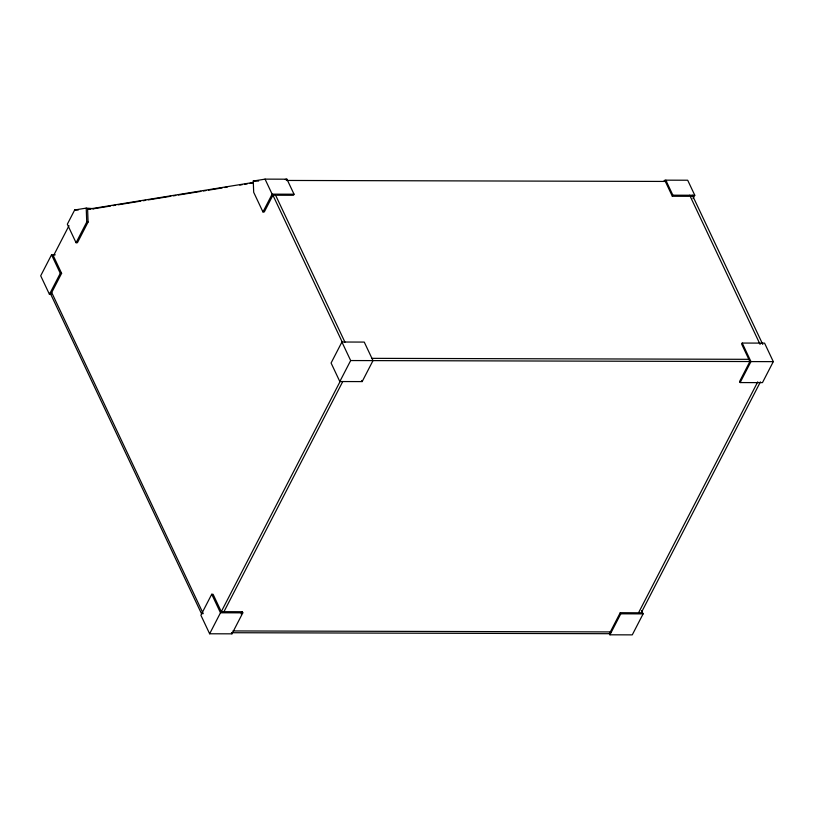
<?xml version="1.0" encoding="UTF-8"?>
<svg xmlns="http://www.w3.org/2000/svg" width="814" height="814" viewBox="0 0 814 814"><rect width="100%" height="100%" fill="white"/><g stroke="black" fill="none" stroke-linecap="round" stroke-linejoin="round"><path stroke-width="1.22" d="M55.26 254.813L51.536 254.802L40.7 275.793L49.44 294.322L50.783 294.322L61.62 273.331L53.398 255.922M93.722 208.679L86.223 208.109L74.674 209.981L67.328 224.206L76.068 242.735L77.411 242.735L88.085 222.049L87.607 209.3L90.293 209.31M53.337 256.034L68.997 225.702M49.44 294.322L60.277 273.331L51.536 254.802M76.068 242.735L86.742 222.049L86.223 208.109M262.953 211.945L272.141 194.159L265.049 179.131L253.256 181.044L253.683 192.287L262.953 211.945L264.296 211.945L272.924 195.228L275.61 195.238M265.049 179.131L286.935 179.192L294.027 194.21L293.478 195.279L276.953 195.238M211.732 594.261L200.895 615.242L209.646 633.78L231.98 633.831L242.816 612.84L242.287 611.731L221.286 611.68L213.075 594.261L211.732 594.261L220.472 612.789L209.646 633.78M341.921 342.022L331.084 363.013L339.825 381.542L362.169 381.593L373.005 360.612L364.255 342.084L341.921 342.022L350.661 360.551L339.825 381.542M221.255 611.741L339.876 381.919M223.942 611.741L342.745 381.562M241.148 613.939L242.287 611.731M688.868 196.306L672.333 196.266L672.883 195.197L665.791 180.169L664.112 180.443M693.05 198.585L694.78 195.248L687.688 180.22L665.791 180.169M742.215 343.06L741.666 344.119L749.887 361.538L739.6 381.461L740.13 382.57L762.464 382.631L773.3 361.64L764.56 343.111L742.215 343.06L750.966 361.589L740.13 382.57M760.418 381.878L641.218 612.82L620.248 612.708L609.411 633.699L609.94 634.808L632.274 634.869L643.111 613.878L641.564 610.612M609.94 634.808L620.777 613.817L620.248 612.708M638.532 612.82L757.732 381.868M285.276 179.456L286.935 179.192M87.82 209.259L253.388 182.438M93.01 208.862L110.572 206.023M113.085 205.616L115.588 205.209M118.101 204.802L140.68 201.139M143.183 200.732L145.696 200.325M148.199 199.918L170.777 196.266M173.29 195.859L175.793 195.452M178.307 195.045L200.885 191.392M203.388 190.985L205.901 190.578M208.404 190.171L222.202 187.932M224.715 187.525L227.218 187.118M239.764 185.083L242.277 184.676M244.78 184.269L247.293 183.872M249.796 183.465L252.309 183.058M286.304 180.454L666.676 181.441M253.256 181.044L258.628 181.054M272.141 194.159L294.027 194.21M672.883 195.197L694.78 195.248M690.201 196.306L692.887 196.316M74.674 209.981L78.317 209.981M86.742 222.049L88.085 222.049M60.277 273.331L61.62 273.331M371.703 358.343L749.287 359.32M350.661 360.551L750.335 361.538M750.966 361.589L773.3 361.64M220.472 612.789L242.816 612.84M620.777 613.817L643.111 613.878M232.946 630.942L611.029 631.918M232.021 632.722L610.113 633.699M692.388 195.258L762.759 344.383M689.692 195.228L760.083 344.383M665.333 181.441L672.333 196.266M275.641 195.309L344.943 342.165M361.64 380.484L362.169 381.593M272.975 195.319L342.267 342.155M231.451 632.722L231.98 633.831M51.608 292.348L203.246 613.675M50.142 292.979L201.791 614.305"/></g></svg>
